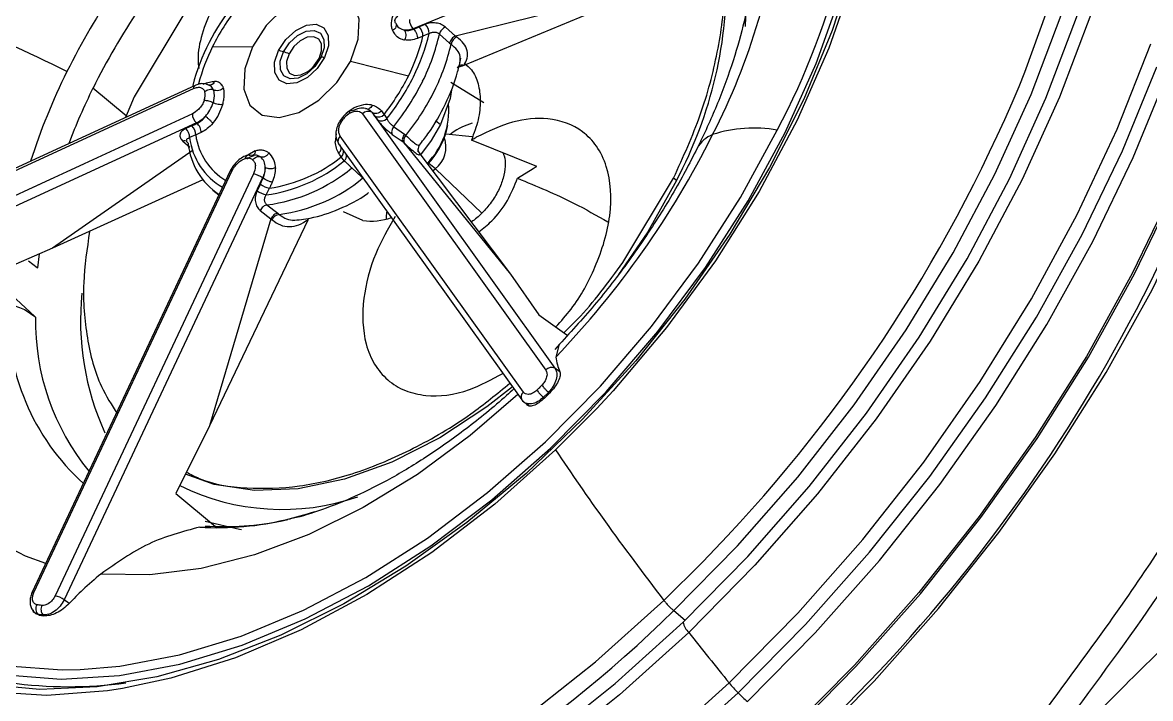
# Model space of a CAD drawing. Extents: x 400 to 501, y 484 to 634.
# Drawn here: x 484.145 to 485.99, y 524.84 to 525.945 of the extents above; entities that cross this region are included whole.
import ezdxf

# ---------------------------------------------------------------- set-up
doc = ezdxf.new("R2010")
doc.units = 0
doc.header["$MEASUREMENT"] = 0
doc.layers.add('DIM', color=3, linetype='Continuous')
doc.layers.add('GEOMETRY', color=3, linetype='Continuous', lineweight=25)

# ---------------------------------------------------------------- blocks, each defined once
blk = doc.blocks.new('2026 GRANDEE')
at = {"layer": 'GEOMETRY', "ltscale": 16}
for p, q in [((34.9956, -70.644), (34.3588, -70.905)), ((34.7503, -70.8374), (34.4281, -70.917)), ((34.7503, -70.8374), (34.4415, -70.9651)), ((34.9023, -70.9014), (34.905, -70.8361)), ((33.9854, -70.8784), (33.9024, -71.0165)), ((34.3343, -70.9022), (34.3313, -70.8993)), ((34.3381, -70.9046), (34.3441, -70.9073)), ((34.3598, -70.9059), (34.3588, -70.905)), ((34.3785, -70.8979), (34.3685, -70.9022)), ((34.3849, -70.9128), (34.3749, -70.9172)), ((34.4185, -70.9287), (34.4018, -70.9137)), ((34.4281, -70.917), (34.4117, -70.9024)), ((34.4185, -70.9287), (34.4209, -70.9305)), ((34.4302, -70.9184), (34.4281, -70.917)), ((34.0306, -70.9343), (34.0962, -70.9344)), ((34.351, -70.9825), (34.2562, -70.9585)), ((34.4392, -70.966), (34.4331, -70.9679)), ((34.4415, -70.9651), (34.4392, -70.966)), ((33.3878, -71.2842), (33.9995, -71.0028)), ((34.002, -70.9978), (33.3903, -71.2793)), ((33.8893, -71.0475), (33.835, -71.0022)), ((34.0282, -70.9988), (34.0213, -70.9962)), ((34.0324, -71.0051), (34.0282, -70.9988)), ((34.0324, -71.0051), (34.0335, -71.0146)), ((34.4205, -70.9923), (34.4747, -71.0257)), ((33.9024, -71.0165), (33.8882, -71.0501)), ((34.0335, -71.0146), (34.0314, -71.026)), ((33.9976, -71.0443), (33.3859, -71.3257)), ((34.2761, -71.0444), (34.5758, -71.463)), ((34.2921, -71.0423), (34.2877, -71.0383)), ((34.2911, -71.0416), (34.5908, -71.4602)), ((34.2921, -71.0423), (34.2911, -71.0416)), ((34.0042, -71.0591), (33.3926, -71.3406)), ((34.0052, -71.06), (34.0042, -71.0591)), ((34.2962, -71.048), (34.3008, -71.0546)), ((34.3113, -71.0454), (34.3159, -71.0519)), ((34.3956, -71.0553), (34.4034, -71.0616)), ((33.9967, -71.0638), (33.9867, -71.0681)), ((34.0031, -71.0787), (33.9931, -71.0831)), ((34.2326, -71.0771), (34.2314, -71.0899)), ((34.5392, -71.4992), (34.2394, -71.0806)), ((34.3247, -71.0778), (34.3422, -71.0902)), ((34.3269, -71.0648), (34.3447, -71.0775)), ((34.3469, -71.0795), (34.3447, -71.0775)), ((34.4553, -71.082), (34.4121, -71.0772)), ((34.4141, -71.0699), (34.4157, -71.0633)), ((33.9822, -71.089), (33.9935, -71.0989)), ((34.2369, -71.0932), (34.5367, -71.5118)), ((34.3422, -71.0902), (34.518, -71.3061)), ((34.3422, -71.0902), (34.3442, -71.092)), ((34.3668, -71.1036), (34.3688, -71.0959)), ((34.412, -71.0876), (34.4091, -71.0853)), ((34.5609, -71.1302), (34.4542, -71.087)), ((33.9988, -71.1036), (33.7687, -71.264)), ((34.0911, -71.1111), (34.0884, -71.1116)), ((34.1006, -71.1047), (34.0885, -71.1116)), ((34.092, -71.112), (34.1014, -71.1111)), ((34.1093, -71.1146), (34.1014, -71.1111)), ((34.2459, -71.1211), (34.2413, -71.1146)), ((34.3669, -71.1062), (34.3669, -71.1047)), ((34.3687, -71.1082), (34.3698, -71.1096)), ((34.3698, -71.1096), (34.518, -71.3061)), ((34.2741, -71.1473), (34.2583, -71.1326)), ((34.3843, -71.1246), (34.3954, -71.1337)), ((34.3951, -71.134), (34.391, -71.1377)), ((34.3951, -71.134), (34.4714, -71.2064)), ((34.5295, -71.1494), (34.555, -71.1334)), ((34.0595, -71.1376), (33.735, -71.8274)), ((33.7384, -71.8269), (34.0629, -71.137)), ((34.0147, -71.1519), (33.7687, -71.264)), ((34.0976, -71.1423), (33.7731, -71.8321)), ((34.1124, -71.1487), (33.788, -71.8386)), ((34.1135, -71.1496), (34.1124, -71.1487)), ((34.2741, -71.1473), (34.2766, -71.1491)), ((34.7019, -71.2873), (34.7849, -71.1493)), ((34.7895, -71.153), (34.7849, -71.1493)), ((34.0313, -71.169), (34.041, -71.1768)), ((34.1089, -71.159), (34.1035, -71.1699)), ((34.1182, -71.1766), (34.1236, -71.1657)), ((34.1085, -71.2023), (34.1261, -71.2158)), ((34.1195, -71.1929), (34.1375, -71.2066)), ((34.1397, -71.2086), (34.1375, -71.2066)), ((34.2763, -71.2187), (34.2446, -71.2045)), ((34.1261, -71.2158), (34.0255, -71.5544)), ((34.1869, -71.2169), (34.0255, -71.5544)), ((34.1261, -71.2158), (34.1279, -71.2174)), ((33.7687, -71.264), (33.667, -71.308)), ((33.7296, -71.2844), (33.7434, -71.2952)), ((33.7446, -71.2961), (33.7475, -71.2732)), ((33.7434, -71.2952), (33.7446, -71.2961)), ((33.667, -71.308), (33.7397, -71.3754)), ((34.518, -71.3061), (34.5646, -71.3727)), ((33.7397, -71.3754), (33.7409, -71.3765)), ((34.5646, -71.3727), (34.61, -71.4054)), ((34.5973, -71.4231), (34.5922, -71.4417)), ((34.5989, -71.4659), (34.5908, -71.4602)), ((34.5737, -71.5088), (34.5778, -71.5047)), ((34.5778, -71.5047), (34.582, -71.5006)), ((34.5804, -71.4993), (34.582, -71.5006)), ((34.5376, -71.5128), (34.5367, -71.5118)), ((34.5376, -71.5128), (34.5447, -71.5195)), ((34.5449, -71.5178), (34.5494, -71.522)), ((34.5737, -71.5088), (34.5721, -71.5075)), ((34.6592, -71.5258), (34.5919, -71.5936)), ((34.0255, -71.5544), (33.9705, -71.6651)), ((33.9705, -71.6651), (34.0357, -71.7187)), ((34.0097, -71.7198), (34.022, -71.7201)), ((34.7689, -71.8395), (34.8326, -71.7764)), ((33.796, -71.8449), (33.788, -71.8386)), ((34.7851, -71.8562), (34.804, -71.8718)), ((33.7469, -71.8635), (33.7454, -71.8621)), ((33.7469, -71.8635), (33.7508, -71.8641)), ((33.7508, -71.8641), (33.7547, -71.8647)), ((33.7532, -71.8633), (33.7547, -71.8647))]:
    blk.add_line(p, q, dxfattribs=at)
at = {"layer": 'GEOMETRY', "ltscale": 16, "flags": 128}
for points in [[(34.8757, -71.9743), (34.9881, -71.8605), (35.0946, -71.7399), (35.1944, -71.6134), (35.2866, -71.482), (35.3705, -71.3468), (35.4454, -71.2089), (35.5107, -71.0694), (35.5659, -70.9295)], [(34.8904, -71.9907), (35.0009, -71.8791), (35.1057, -71.761), (35.2041, -71.6372), (35.2953, -71.5086), (35.3787, -71.3764), (35.4536, -71.2414), (35.5195, -71.1047), (35.5758, -70.9673)], [(35.4781, -69.9273), (35.516, -70.0246), (35.5429, -70.1301), (35.5586, -70.243), (35.5629, -70.3622), (35.5559, -70.4868), (35.5375, -70.6156), (35.5079, -70.7477), (35.4674, -70.8817), (35.4164, -71.0167), (35.3552, -71.1515), (35.2844, -71.2848), (35.2045, -71.4157), (35.1164, -71.5429), (35.0206, -71.6653), (34.9181, -71.782), (34.8097, -71.8919)], [(35.3502, -70.9993), (35.3596, -70.976), (35.4076, -70.8433), (35.4447, -70.7117), (35.4706, -70.5826), (35.4852, -70.457), (35.4882, -70.3361), (35.4797, -70.221), (35.4597, -70.1128), (35.4285, -70.0123), (35.3862, -69.9206), (35.3333, -69.8385), (35.2702, -69.7667), (35.1976, -69.7058), (35.1161, -69.6564), (35.0263, -69.619), (34.9293, -69.5939), (34.8257, -69.5813), (34.7166, -69.5813), (34.6029, -69.594), (34.5937, -69.5955)], [(34.9721, -72.0602), (35.0832, -71.9479), (35.1887, -71.829), (35.2878, -71.7043), (35.3796, -71.575), (35.4636, -71.4418), (35.539, -71.306), (35.6053, -71.1684), (35.6619, -71.0301), (35.7085, -70.8922), (35.7448, -70.7558), (35.7703, -70.6218), (35.7849, -70.4913), (35.7886, -70.3654), (35.7812, -70.2448), (35.7629, -70.1306), (35.7338, -70.0237), (35.6941, -69.9248), (35.644, -69.8347), (35.5841, -69.7541), (35.5147, -69.6835), (35.4364, -69.6237), (35.422, -69.6144)], [(35.4899, -69.6697), (35.5112, -69.6877), (35.5804, -69.758), (35.6401, -69.8384), (35.69, -69.9283), (35.7296, -70.0269), (35.7587, -70.1335), (35.7769, -70.2473), (35.7843, -70.3675), (35.7806, -70.4931), (35.766, -70.6232), (35.7405, -70.7568), (35.7044, -70.8928), (35.658, -71.0302), (35.6015, -71.1681), (35.5354, -71.3053), (35.4602, -71.4407), (35.3765, -71.5735), (35.285, -71.7025), (35.1862, -71.8267), (35.081, -71.9453), (34.9702, -72.0573)], [(34.9058, -72.0048), (35.0166, -71.8928), (35.1218, -71.7743), (35.2205, -71.65), (35.3121, -71.521), (35.3958, -71.3883), (35.471, -71.2528), (35.537, -71.1156), (35.5935, -70.9778), (35.64, -70.8403), (35.6761, -70.7043), (35.7016, -70.5707), (35.7162, -70.4407), (35.7198, -70.3151), (35.7125, -70.1949), (35.6942, -70.081), (35.6652, -69.9744), (35.6271, -69.879)], [(33.6927, -71.9615), (33.7829, -71.9683), (33.8781, -71.9624), (33.9773, -71.9438), (34.0792, -71.9129), (34.1824, -71.8699), (34.2858, -71.8155), (34.3879, -71.7503), (34.4876, -71.6751), (34.5835, -71.5909), (34.6745, -71.4988), (34.7594, -71.3998), (34.8372, -71.2953), (34.9068, -71.1866), (34.9674, -71.0749), (35.0182, -70.9618), (35.0587, -70.8487)], [(35.0026, -72.0835), (35.1133, -71.9716), (35.2185, -71.853), (35.3173, -71.7288), (35.4088, -71.5998), (35.4925, -71.4671), (35.5677, -71.3317), (35.6337, -71.1945), (35.6902, -71.0567), (35.7367, -70.9192), (35.7728, -70.7832), (35.7982, -70.6497), (35.8128, -70.5196), (35.8165, -70.394), (35.8091, -70.2739), (35.7909, -70.1601), (35.7618, -70.0535), (35.7424, -70.0008)], [(35.0807, -70.7959), (35.0444, -70.9078), (34.9979, -71.0202), (34.9418, -71.1317), (34.8767, -71.241), (34.8035, -71.3469), (34.7229, -71.4482), (34.6359, -71.5435), (34.5435, -71.6319), (34.4468, -71.7122), (34.347, -71.7836), (34.2452, -71.8451), (34.1425, -71.8962), (34.0403, -71.9361), (33.9397, -71.9644), (33.8419, -71.9808), (33.748, -71.985), (33.6591, -71.9772)], [(34.8004, -71.8752), (34.9065, -71.7676), (35.0068, -71.6534), (35.1005, -71.5336), (35.1868, -71.4091), (35.265, -71.281), (35.3343, -71.1505), (35.3942, -71.0186), (35.4441, -70.8865), (35.4838, -70.7553), (35.5127, -70.6261), (35.5307, -70.5), (35.5376, -70.378), (35.5334, -70.2613), (35.5253, -70.1933)], [(35.1326, -70.5154), (35.1273, -70.5906), (35.1095, -70.7035), (35.0799, -70.8195), (35.039, -70.9371), (34.9872, -71.0547), (34.9251, -71.171), (34.8536, -71.2844), (34.7735, -71.3936), (34.6859, -71.497), (34.6592, -71.5258)], [(34.7851, -71.8562), (34.8895, -71.7503), (34.9883, -71.6379), (35.0806, -71.5199), (35.1656, -71.3973), (35.2425, -71.2712), (35.3107, -71.1427), (35.3697, -71.0128), (35.4189, -70.8827), (35.4579, -70.7535), (35.4864, -70.6263), (35.495, -70.5749)], [(34.2562, -70.9585), (34.2689, -70.9224), (34.2704, -70.8892), (34.2606, -70.863), (34.2406, -70.8468), (34.2128, -70.8426), (34.1806, -70.8509), (34.1478, -70.8708), (34.1185, -70.8998), (34.0962, -70.9344)], [(34.8097, -71.8919), (34.6963, -71.9941), (34.579, -72.0877)], [(34.1385, -70.9408), (34.1506, -70.9226), (34.1666, -70.9081), (34.1841, -70.8994), (34.2003, -70.8978), (34.2129, -70.9037), (34.2199, -70.9161), (34.2202, -70.9331), (34.2138, -70.9521)], [(34.1465, -70.9427), (34.1564, -70.9279), (34.1695, -70.916), (34.1837, -70.9089), (34.1969, -70.9077), (34.2072, -70.9125), (34.2129, -70.9226), (34.2132, -70.9364), (34.208, -70.952)], [(34.2049, -70.9535), (34.2091, -70.9411), (34.2088, -70.93), (34.2043, -70.922), (34.1961, -70.9181), (34.1855, -70.9191), (34.1741, -70.9248), (34.1637, -70.9343), (34.1558, -70.9462)], [(34.0962, -70.9344), (34.0835, -70.9705), (34.0819, -71.0037), (34.0918, -71.03), (34.1118, -71.0462), (34.1396, -71.0503), (34.1718, -71.042), (34.2046, -71.0221), (34.2339, -70.9931), (34.2562, -70.9585)], [(34.2138, -70.9521), (34.2017, -70.9703), (34.1858, -70.9848), (34.1683, -70.9936), (34.1521, -70.9951), (34.1395, -70.9892), (34.1325, -70.9768), (34.1322, -70.9598), (34.1385, -70.9408)], [(34.208, -70.952), (34.1981, -70.9668), (34.1851, -70.9787), (34.1708, -70.9858), (34.1576, -70.987), (34.1473, -70.9822), (34.1416, -70.9721), (34.1414, -70.9582), (34.1465, -70.9427)], [(34.1558, -70.9462), (34.1517, -70.9586), (34.1519, -70.9697), (34.1564, -70.9777), (34.1646, -70.9816), (34.1752, -70.9806), (34.1866, -70.9749), (34.1922, -70.9704)], [(34.1922, -70.9704), (34.197, -70.9654), (34.2049, -70.9535)], [(34.4217, -71.0052), (34.4191, -71.0189), (34.4034, -71.0616)], [(34.4034, -71.0616), (34.3882, -71.0878), (34.3708, -71.111)], [(33.8141, -71.9525), (33.8788, -71.9471), (33.9767, -71.9288), (34.0773, -71.8982), (34.1793, -71.8558), (34.2813, -71.8021), (34.3822, -71.7377), (34.4806, -71.6634), (34.5753, -71.5803), (34.6652, -71.4893), (34.749, -71.3916), (34.8258, -71.2884), (34.8945, -71.181), (34.9544, -71.0708)], [(34.0595, -71.1377), (34.0598, -71.1373), (34.0604, -71.137), (34.0615, -71.1369), (34.0629, -71.137)], [(34.7895, -71.153), (34.7425, -71.2372), (34.695, -71.3068)], [(34.3155, -71.203), (34.3147, -71.211), (34.3144, -71.2164)], [(34.7582, -72.0804), (34.8757, -71.9743)], [(33.7578, -71.779), (33.7244, -71.7672), (33.6616, -71.7346), (33.607, -71.6912), (33.5612, -71.6377), (33.525, -71.5746), (33.4988, -71.5031), (33.483, -71.424), (33.478, -71.3387)], [(34.5302, -71.5028), (34.4523, -71.5699), (34.3658, -71.6335), (34.2772, -71.6878), (34.1879, -71.7319), (34.099, -71.7653), (34.0119, -71.7873), (33.9278, -71.7978), (33.848, -71.7965)], [(34.5213, -71.4904), (34.4795, -71.5229), (34.4024, -71.5736), (34.3242, -71.6134), (34.2464, -71.6414), (34.1709, -71.657), (34.0994, -71.6599), (34.0335, -71.65), (33.9863, -71.6332)], [(34.5919, -71.5936), (34.4926, -71.682), (34.3893, -71.7611), (34.2832, -71.8299), (34.1758, -71.8876), (34.0684, -71.9335), (33.9623, -71.9669), (33.8831, -71.9837)], [(34.0186, -71.7099), (34.0746, -71.7233), (34.0779, -71.7238)], [(33.8831, -71.9837), (33.8589, -71.9874), (33.7594, -71.9949), (33.6651, -71.9891), (33.5773, -71.9702), (33.4969, -71.9384), (33.425, -71.8941), (33.3626, -71.8378), (33.3104, -71.7703)], [(32.9572, -71.7995), (32.9662, -71.84), (32.9975, -71.9405), (33.0398, -72.0322), (33.0927, -72.1143), (33.1557, -72.1861), (33.2283, -72.247), (33.3099, -72.2964), (33.3996, -72.3338), (33.4967, -72.3589), (33.6003, -72.3715), (33.7094, -72.3715), (33.8231, -72.3588), (33.9403, -72.3336), (34.06, -72.2961), (34.181, -72.2467), (34.3024, -72.1858), (34.4229, -72.1139), (34.5416, -72.0317), (34.6573, -71.9399), (34.7689, -71.8395)], [(33.7384, -71.8269), (33.737, -71.8267), (33.736, -71.8268), (33.7353, -71.8271), (33.735, -71.8275)], [(33.6769, -72.4217), (33.7453, -72.418), (33.8594, -72.4023), (33.9765, -72.3745), (34.0959, -72.335), (34.2164, -72.2839), (34.337, -72.2219), (34.4568, -72.1493), (34.5746, -72.0668), (34.6894, -71.9752), (34.8004, -71.8752)], [(33.6957, -71.9463), (33.7847, -71.953), (33.8141, -71.9525)], [(32.977, -72.2674), (33.0289, -72.3358), (33.0978, -72.4058), (33.1756, -72.4653), (33.2618, -72.5138), (33.3555, -72.5509), (33.4561, -72.5763), (33.5629, -72.5899), (33.675, -72.5915), (33.7916, -72.5811), (33.9118, -72.5588), (34.0347, -72.5248), (34.1593, -72.4794), (34.2847, -72.4228), (34.41, -72.3555), (34.5341, -72.278), (34.6562, -72.1909), (34.7752, -72.0949), (34.8904, -71.9907)]]:
    blk.add_lwpolyline(points, dxfattribs=at)
at = {"layer": 'GEOMETRY', "ltscale": 16}
for centre, radius, start, end in [((34.9462, -71.5815), 1.7525, 132.7906, 168.047), ((34.947, -71.5819), 1.7253, 132.8035, 167.8321), ((33.8707, -70.4953), 1.227, 332.0252, 0.3546), ((33.8771, -70.5794), 1.0922, 332.8294, 354.0194), ((34.8769, -71.5175), 1.2126, 138.3576, 153.4272), ((33.173, -70.1229), 2.6745, 312.9723, 347.4464), ((34.8941, -71.5318), 1.1841, 138.9988, 153.4321), ((34.1781, -70.8258), 0.6935, 331.8455, 1.93), ((34.3457, -71.0906), 0.3597, 141.1168, 165.058), ((34.364, -71.1005), 0.3725, 142.0408, 153.4948), ((32.9688, -72.6017), 1.8232, 63.1438, 69.8944), ((34.374, -70.8901), 0.0213, 179.7825, 224.6727), ((34.0747, -70.8406), 0.3185, 333.3093, 346.8976), ((34.3542, -70.9172), 0.0207, 0.0386, 46.3093), ((34.0783, -70.8418), 0.3314, 333.2801, 347.4585), ((34.3642, -70.9128), 0.0207, 0.0386, 46.3093), ((34.0789, -70.8458), 0.3045, 333.3321, 346.4404), ((34.0969, -70.8572), 0.3321, 333.2909, 347.2536), ((34.4374, -70.9337), 0.0168, 115.1601, 168.9569), ((34.3047, -71.0717), 0.3066, 153.3556, 165.531), ((34.1297, -70.9953), 0.0552, 72.2641, 80.8175), ((34.1179, -71.0338), 0.0955, 66.6058, 72.5352), ((34.2082, -70.9562), 0.00423, 93.4137, 141.594), ((34.2103, -70.9717), 0.0199, 79.8665, 96.8019), ((34.7044, -71.4301), 1.0192, 153.4873, 162.3791), ((34.0176, -70.8162), 0.3725, 322.0408, 333.4948), ((34.0082, -70.8086), 0.3923, 321.6681, 333.4888), ((34.7553, -71.4598), 1.0278, 153.5637, 159.0873), ((34.0048, -71.0023), 0.00532, 121.7786, 184.9679), ((33.9973, -71.0139), 0.0214, 337.707, 16.9012), ((34.0062, -70.807), 0.4115, 321.2141, 333.4815), ((34.0257, -70.8229), 0.4112, 321.3793, 333.4842), ((33.0545, -70.0311), 2.4915, 315.5324, 337.1336), ((34.0177, -71.0442), 0.0201, 180.1278, 227.8953), ((34.2854, -71.0525), 0.0124, 62.4548, 138.8457), ((34.2946, -71.0389), 0.1226, 315.2089, 5.1149), ((34.3021, -71.0372), 0.0123, 241.4569, 318.4951), ((34.3067, -71.0437), 0.0123, 241.4571, 318.495), ((33.9725, -71.083), 0.0206, 359.8677, 46.2831), ((33.9825, -71.0787), 0.0206, 359.8675, 46.284), ((34.105, -71.0648), 0.1029, 187.7921, 239.1004), ((34.2455, -71.0884), 0.00982, 127.902, 209.3801), ((34.3541, -71.0877), 0.0108, 131.1256, 203.6981), ((34.2866, -71.0359), 0.132, 316.6679, 345.1054), ((33.5227, -70.4145), 1.4829, 316.1536, 333.4133), ((34.8661, -71.1234), 0.0484, 110.9298, 151.3025), ((34.9162, -71.2849), 0.2175, 79.8967, 108.0558), ((34.1049, -71.0804), 0.1149, 185.9698, 236.4142), ((34.1007, -71.0701), 0.1084, 186.9037, 240.2949), ((34.3672, -71.0983), 0.0453, 307.9891, 19.4015), ((34.0875, -70.9217), 0.2467, 278.4089, 308.5634), ((34.2341, -71.1063), 0.011, 311.2992, 11.1639), ((34.2387, -71.1129), 0.011, 311.3066, 11.0576), ((34.0826, -70.9199), 0.2592, 277.9013, 309.0709), ((34.0852, -70.9241), 0.2711, 277.2816, 309.6907), ((34.0898, -71.1804), 0.0389, 54.3812, 78.3803), ((34.1043, -70.9397), 0.2712, 277.5073, 309.4647), ((34.1258, -71.1407), 0.0367, 232.5946, 258.0525), ((34.1312, -71.1299), 0.0367, 232.5956, 258.0522), ((34.142, -71.2238), 0.0154, 98.3938, 155.5713), ((34.2893, -71.1133), 0.1062, 262.9629, 288.6652), ((34.2543, -71.3826), 0.4397, 174.0626, 204.6357), ((34.0698, -71.3705), 0.3741, 177.6178, 227.9549), ((34.128, -71.3833), 0.3871, 178.9844, 219.3248), ((34.5851, -71.4711), 0.0124, 62.4549, 138.8457), ((34.5452, -71.507), 0.00982, 127.902, 209.3801), ((34.1445, -71.3133), 0.3776, 243.6916, 289.0979), ((34.0378, -71.2068), 0.5139, 266.8582, 283.0204), ((33.7653, -71.8702), 0.0389, 54.3812, 78.3803), ((33.3281, -70.3776), 2.0759, 290.3072, 314.578), ((34.8317, -71.8687), 0.032, 191.6984, 226.541), ((40.1277, -67.7041), 6.7689, 218.21975, 219.11341), ((33.7953, -71.2788), 0.7018, 262.1024, 277.6616), ((35.057, -71.8259), 0.2343, 219.312, 224.7091), ((35.0312, -71.8532), 0.1968, 224.3289, 230.3969)]:
    blk.add_arc(centre, radius, start, end, dxfattribs=at)
for points, knots in [([(36.1955, -70.2148), (36.1876, -70.2913), (36.1718, -70.4431), (36.1193, -70.6787), (36.0477, -70.9148), (35.9563, -71.15), (35.8473, -71.3823), (35.7215, -71.6098), (35.5817, -71.8315), (35.4768, -71.9727), (35.4245, -72.0432)], [0, 0, 0, 0, 0.13038, 0.258787, 0.385411, 0.510467, 0.63419, 0.756842, 0.878693, 1, 1, 1, 1]), ([(36.1153, -70.3046), (36.1106, -70.3564), (36.1018, -70.4523), (36.0776, -70.5894), (36.0515, -70.7047), (36.0265, -70.7977), (36.0054, -70.8678), (35.9892, -70.9179), (35.9746, -70.961), (35.9537, -71.02), (35.9191, -71.1105), (35.8652, -71.238), (35.7892, -71.3975), (35.6861, -71.587), (35.5518, -71.8047), (35.4416, -71.9533), (35.3828, -72.0325)], [0, 0, 0, 0, 0.0955, 0.176703, 0.243976, 0.297601, 0.337782, 0.364662, 0.383445, 0.411296, 0.464569, 0.536071, 0.625544, 0.732754, 0.857565, 1, 1, 1, 1]), ([(34.7849, -71.1493), (34.8006, -71.1147), (34.832, -71.0455), (34.8584, -70.9429), (34.8701, -70.8609), (34.866, -70.8175), (34.8647, -70.8038)], [0, 0, 0, 0, 0.2887133, 0.5774265, 0.8661398, 1, 1, 1, 1]), ([(34.9141, -70.8121), (34.9135, -70.8177), (34.9112, -70.8398), (34.903, -70.8848), (34.886, -70.9485), (34.8618, -71.0169), (34.8393, -71.0683), (34.8256, -71.0961), (34.8236, -71.1003)], [0, 0, 0, 0, 0.073651, 0.293881, 0.516322, 0.742023, 0.96095, 1, 1, 1, 1]), ([(34.0534, -70.8317), (34.0457, -70.8445), (34.0214, -70.8848), (34.0046, -70.9358), (34.0075, -70.965), (34.008, -70.9699)], [0, 0, 0, 0, 0.279591, 0.879165, 1, 1, 1, 1]), ([(34.3264, -70.8814), (34.3248, -70.8861), (34.3224, -70.8932), (34.323, -70.9021), (34.3244, -70.9061), (34.3251, -70.9081)], [0, 0, 0, 0, 0.4986227, 0.7486106, 1, 1, 1, 1]), ([(34.3302, -70.896), (34.3307, -70.8969), (34.3317, -70.8988), (34.331, -70.9022), (34.3288, -70.9056), (34.3263, -70.9073), (34.3251, -70.9081)], [0, 0, 0, 0, 0.2405577, 0.5000612, 0.7595306, 1, 1, 1, 1]), ([(34.3302, -70.896), (34.3298, -70.8952), (34.3288, -70.8934), (34.3292, -70.8902), (34.3307, -70.887), (34.3326, -70.8853), (34.3336, -70.8844)], [0, 0, 0, 0, 0.25, 0.5, 0.75, 1, 1, 1, 1]), ([(34.3302, -70.896), (34.3317, -70.899), (34.3335, -70.9028), (34.3373, -70.9042), (34.3381, -70.9046)], [0, 0, 0, 0, 0.783513, 1, 1, 1, 1]), ([(34.4117, -70.9024), (34.4096, -70.9008), (34.4053, -70.8977), (34.3962, -70.8954), (34.3866, -70.8952), (34.3812, -70.897), (34.3785, -70.8979)], [0, 0, 0, 0, 0.248426, 0.496166, 0.745927, 1, 1, 1, 1]), ([(34.3251, -70.9081), (34.3254, -70.9088), (34.3264, -70.9107), (34.3277, -70.9126), (34.3298, -70.9153), (34.3335, -70.9189), (34.3387, -70.9217), (34.3429, -70.9229), (34.3442, -70.9232), (34.3447, -70.9232), (34.3448, -70.9233)], [0, 0, 0, 0, 0.086862, 0.245415, 0.271542, 0.493338, 0.846442, 0.948746, 0.980805, 1, 1, 1, 1]), ([(34.3588, -70.905), (34.3562, -70.9059), (34.351, -70.9078), (34.3464, -70.9075), (34.3441, -70.9073)], [0, 0, 0, 0, 0.499837, 1, 1, 1, 1]), ([(34.3441, -70.9073), (34.3466, -70.9077), (34.3517, -70.9084), (34.3571, -70.9067), (34.3598, -70.9059)], [0, 0, 0, 0, 0.502456, 1, 1, 1, 1]), ([(34.3441, -70.9073), (34.3447, -70.9082), (34.3461, -70.9101), (34.3469, -70.9142), (34.3467, -70.9188), (34.3456, -70.9216), (34.345, -70.9229)], [0, 0, 0, 0, 0.2394331, 0.498119, 0.7578512, 1, 1, 1, 1]), ([(34.3598, -70.9059), (34.3614, -70.9052), (34.3644, -70.904), (34.3672, -70.9028), (34.3685, -70.9022)], [0, 0, 0, 0, 0.559996, 1, 1, 1, 1]), ([(34.3598, -70.9059), (34.3606, -70.9068), (34.3623, -70.9087), (34.3644, -70.9128), (34.3657, -70.9171), (34.3658, -70.9197), (34.3659, -70.9209)], [0, 0, 0, 0, 0.240868, 0.5, 0.759132, 1, 1, 1, 1]), ([(34.3849, -70.9128), (34.3864, -70.9121), (34.3885, -70.911), (34.3919, -70.9106), (34.3943, -70.9105), (34.3965, -70.9109), (34.3986, -70.9116), (34.4004, -70.9125), (34.4013, -70.9133), (34.4018, -70.9137)], [0, 0, 0, 0, 0.270234, 0.399657, 0.525307, 0.647625, 0.767124, 0.884374, 1, 1, 1, 1]), ([(34.4117, -70.9024), (34.4106, -70.9029), (34.4085, -70.9041), (34.4055, -70.907), (34.4031, -70.9103), (34.4022, -70.9126), (34.4018, -70.9137)], [0, 0, 0, 0, 0.249188, 0.5, 0.750812, 1, 1, 1, 1]), ([(34.3659, -70.9209), (34.3622, -70.9221), (34.355, -70.9244), (34.3482, -70.9236), (34.3448, -70.9233)], [0, 0, 0, 0, 0.500266, 1, 1, 1, 1]), ([(34.345, -70.9229), (34.345, -70.923), (34.3449, -70.9231), (34.3449, -70.9232), (34.3448, -70.9233)], [0, 0, 0, 0, 0.561783, 1, 1, 1, 1]), ([(34.3749, -70.9172), (34.3732, -70.9179), (34.3702, -70.9192), (34.3672, -70.9204), (34.3659, -70.9209)], [0, 0, 0, 0, 0.56002, 1, 1, 1, 1]), ([(34.4353, -70.9603), (34.4357, -70.957), (34.4365, -70.9501), (34.4316, -70.9397), (34.4245, -70.9335), (34.4209, -70.9305)], [0, 0, 0, 0, 0.309671, 0.650063, 1, 1, 1, 1]), ([(34.4415, -70.9651), (34.4438, -70.9612), (34.4484, -70.9534), (34.448, -70.9409), (34.4424, -70.9288), (34.4343, -70.9219), (34.4302, -70.9184)], [0, 0, 0, 0, 0.253043, 0.503165, 0.751803, 1, 1, 1, 1]), ([(37.666, -70.9872), (37.6107, -70.9729), (37.5004, -70.9443), (37.3075, -70.9459), (37.0999, -70.9794), (36.8793, -71.0463), (36.6506, -71.1436), (36.4173, -71.2689), (36.183, -71.4194), (35.9506, -71.5924), (35.7228, -71.7852), (35.5024, -71.9956), (35.2905, -72.2201), (35.1594, -72.3798), (35.0939, -72.4596)], [0, 0, 0, 0, 0.0878766, 0.1752718, 0.2618835, 0.347506, 0.4320283, 0.5154399, 0.5978053, 0.679262, 0.759995, 0.8402102, 0.9201315, 1, 1, 1, 1]), ([(34.3691, -71.0954), (34.3738, -71.0893), (34.3903, -71.0681), (34.4131, -71.0279), (34.4297, -70.9858), (34.4353, -70.9608), (34.4369, -70.9534)], [0, 0, 0, 0, 0.140041, 0.492494, 0.84954, 1, 1, 1, 1]), ([(34.4415, -70.9651), (34.4404, -70.9649), (34.4381, -70.9645), (34.435, -70.9652), (34.4323, -70.9668), (34.4314, -70.9685), (34.4309, -70.9693)], [0, 0, 0, 0, 0.238449, 0.492809, 0.751041, 1, 1, 1, 1]), ([(34.4425, -70.9614), (34.4466, -70.9649), (34.4569, -70.9733), (34.466, -70.9944), (34.4698, -71.0222), (34.4664, -71.0538), (34.4583, -71.076), (34.4542, -71.087)], [0, 0, 0, 0, 0.1456419, 0.3592314, 0.5728209, 0.7864105, 1, 1, 1, 1]), ([(33.9995, -71.0028), (34.0018, -71.002), (34.0063, -71.0003), (34.0118, -71.0011), (34.0158, -71.0036), (34.0171, -71.0063), (34.0178, -71.0076)], [0, 0, 0, 0, 0.279483, 0.558942, 0.778157, 1, 1, 1, 1]), ([(34.0177, -70.9952), (34.0167, -70.9951), (34.0137, -70.9946), (34.0082, -70.9954), (34.004, -70.997), (34.0019, -70.9978)], [0, 0, 0, 0, 0.203301, 0.604992, 1, 1, 1, 1]), ([(34.0155, -70.9956), (34.0189, -70.9943), (34.0256, -70.9915), (34.0313, -70.9913), (34.0341, -70.9912)], [0, 0, 0, 0, 0.500266, 1, 1, 1, 1]), ([(34.0264, -70.9977), (34.0246, -70.9969), (34.0219, -70.9956), (34.0188, -70.9953), (34.0177, -70.9952)], [0, 0, 0, 0, 0.667726, 1, 1, 1, 1]), ([(34.0339, -70.9916), (34.0332, -70.9928), (34.0317, -70.9952), (34.0283, -70.9973), (34.0246, -70.9978), (34.0224, -70.9967), (34.0213, -70.9962)], [0, 0, 0, 0, 0.242149, 0.501881, 0.760567, 1, 1, 1, 1]), ([(34.0485, -71.002), (34.0474, -71.0029), (34.0453, -71.0049), (34.0408, -71.0064), (34.0362, -71.0066), (34.0336, -71.0056), (34.0324, -71.0051)], [0, 0, 0, 0, 0.240554, 0.500027, 0.759485, 1, 1, 1, 1]), ([(34.0341, -70.9912), (34.034, -70.9913), (34.034, -70.9914), (34.0339, -70.9916), (34.0339, -70.9916)], [0, 0, 0, 0, 0.5582153, 1, 1, 1, 1]), ([(34.0485, -71.002), (34.0482, -71.0014), (34.0477, -70.9998), (34.0468, -70.9982), (34.0453, -70.9961), (34.0428, -70.9935), (34.0389, -70.9918), (34.0356, -70.9913), (34.0346, -70.9913), (34.0342, -70.9912), (34.0341, -70.9912)], [0, 0, 0, 0, 0.0881512, 0.2455513, 0.275567, 0.4935355, 0.8466095, 0.9488411, 0.9808552, 1, 1, 1, 1]), ([(34.0472, -71.029), (34.0479, -71.0264), (34.0492, -71.0212), (34.0499, -71.014), (34.0498, -71.0073), (34.0489, -71.0038), (34.0485, -71.002)], [0, 0, 0, 0, 0.25044, 0.499721, 0.749135, 1, 1, 1, 1]), ([(34.0171, -71.022), (34.016, -71.0246), (34.0138, -71.0298), (34.0071, -71.0384), (34.0012, -71.042), (33.9976, -71.0443)], [0, 0, 0, 0, 0.280872, 0.563481, 1, 1, 1, 1]), ([(34.0171, -71.022), (34.0182, -71.022), (34.0203, -71.022), (34.0242, -71.0228), (34.0281, -71.0242), (34.0303, -71.0254), (34.0314, -71.026)], [0, 0, 0, 0, 0.25, 0.5, 0.75, 1, 1, 1, 1]), ([(34.0189, -71.0486), (34.0216, -71.0452), (34.0271, -71.0382), (34.03, -71.0301), (34.0314, -71.026)], [0, 0, 0, 0, 0.497296, 1, 1, 1, 1]), ([(34.0472, -71.029), (34.0462, -71.0291), (34.0441, -71.0294), (34.0398, -71.0289), (34.0352, -71.0277), (34.0326, -71.0266), (34.0314, -71.026)], [0, 0, 0, 0, 0.240496, 0.499967, 0.759456, 1, 1, 1, 1]), ([(34.0309, -71.0597), (34.0314, -71.0592), (34.0351, -71.0547), (34.0418, -71.0446), (34.0454, -71.0344), (34.0472, -71.029)], [0, 0, 0, 0, 0.0584002, 0.5072683, 1, 1, 1, 1]), ([(34.2559, -71.0388), (34.2529, -71.0409), (34.2464, -71.0453), (34.2417, -71.0518), (34.2392, -71.0553)], [0, 0, 0, 0, 0.477716, 1, 1, 1, 1]), ([(34.2548, -71.0433), (34.2521, -71.0452), (34.2473, -71.0485), (34.2438, -71.0535), (34.2422, -71.0558)], [0, 0, 0, 0, 0.559345, 1, 1, 1, 1]), ([(34.2625, -71.0343), (34.2601, -71.0357), (34.2556, -71.0381), (34.2517, -71.0417), (34.2499, -71.0434)], [0, 0, 0, 0, 0.532398, 1, 1, 1, 1]), ([(34.2592, -71.0393), (34.2584, -71.039), (34.257, -71.0383), (34.2554, -71.0389), (34.2545, -71.0405), (34.2547, -71.0424), (34.2548, -71.0433)], [0, 0, 0, 0, 0.25, 0.5, 0.75, 1, 1, 1, 1]), ([(34.2548, -71.0433), (34.2571, -71.0421), (34.2619, -71.0398), (34.2682, -71.0395), (34.273, -71.0411), (34.2751, -71.0433), (34.2761, -71.0444)], [0, 0, 0, 0, 0.279969, 0.561465, 0.781437, 1, 1, 1, 1]), ([(34.2807, -71.0352), (34.2773, -71.0349), (34.2705, -71.0343), (34.263, -71.0377), (34.2592, -71.0394)], [0, 0, 0, 0, 0.49736, 1, 1, 1, 1]), ([(34.2919, -71.03), (34.2914, -71.0299), (34.287, -71.0289), (34.2772, -71.0286), (34.2676, -71.0323), (34.2625, -71.0343)], [0, 0, 0, 0, 0.06229, 0.50727, 1, 1, 1, 1]), ([(34.2807, -71.0352), (34.2828, -71.0358), (34.287, -71.0369), (34.2897, -71.04), (34.2911, -71.0416)], [0, 0, 0, 0, 0.500163, 1, 1, 1, 1]), ([(34.2917, -71.0304), (34.291, -71.0316), (34.2895, -71.0341), (34.2875, -71.0352), (34.2865, -71.0359)], [0, 0, 0, 0, 0.482483, 1, 1, 1, 1]), ([(34.2919, -71.03), (34.2919, -71.0301), (34.2918, -71.0302), (34.2918, -71.0304), (34.2917, -71.0304)], [0, 0, 0, 0, 0.558215, 1, 1, 1, 1]), ([(34.2919, -71.03), (34.295, -71.031), (34.3011, -71.033), (34.3051, -71.0373), (34.3071, -71.0395)], [0, 0, 0, 0, 0.499734, 1, 1, 1, 1]), ([(34.3071, -71.0395), (34.306, -71.0404), (34.3037, -71.0423), (34.2994, -71.0438), (34.2952, -71.0439), (34.2932, -71.0428), (34.2921, -71.0423)], [0, 0, 0, 0, 0.2408679, 0.5, 0.7591321, 1, 1, 1, 1]), ([(34.2962, -71.048), (34.2955, -71.047), (34.2941, -71.0451), (34.2928, -71.0431), (34.2921, -71.0423)], [0, 0, 0, 0, 0.559996, 1, 1, 1, 1]), ([(34.3071, -71.0395), (34.3079, -71.0406), (34.3093, -71.0426), (34.3107, -71.0445), (34.3113, -71.0454)], [0, 0, 0, 0, 0.559971, 1, 1, 1, 1]), ([(33.9967, -71.0638), (33.9983, -71.0631), (34.0012, -71.0618), (34.004, -71.0605), (34.0052, -71.06)], [0, 0, 0, 0, 0.559996, 1, 1, 1, 1]), ([(34.0189, -71.0487), (34.0165, -71.0508), (34.0118, -71.0551), (34.0068, -71.0578), (34.0042, -71.0591)], [0, 0, 0, 0, 0.500163, 1, 1, 1, 1]), ([(34.0052, -71.06), (34.0077, -71.0586), (34.0126, -71.0557), (34.0168, -71.051), (34.0189, -71.0487)], [0, 0, 0, 0, 0.497544, 1, 1, 1, 1]), ([(34.0119, -71.0747), (34.0118, -71.0735), (34.0117, -71.071), (34.0102, -71.0666), (34.008, -71.0626), (34.0061, -71.0608), (34.0052, -71.06)], [0, 0, 0, 0, 0.240868, 0.5, 0.759132, 1, 1, 1, 1]), ([(34.0309, -71.0597), (34.028, -71.0628), (34.0221, -71.069), (34.0153, -71.0728), (34.0119, -71.0747)], [0, 0, 0, 0, 0.499734, 1, 1, 1, 1]), ([(34.0309, -71.0597), (34.0303, -71.0589), (34.0294, -71.0576), (34.0275, -71.0556), (34.0258, -71.054), (34.024, -71.0524), (34.0216, -71.0505), (34.02, -71.0494), (34.0189, -71.0487)], [0, 0, 0, 0, 0.2396942, 0.3685131, 0.5000001, 0.6314871, 0.7603059, 1, 1, 1, 1]), ([(34.2394, -71.055), (34.2377, -71.0581), (34.2343, -71.0643), (34.2321, -71.0741), (34.2322, -71.0836), (34.2346, -71.0885), (34.2358, -71.0909)], [0, 0, 0, 0, 0.244053, 0.490164, 0.741029, 1, 1, 1, 1]), ([(34.2394, -71.0806), (34.2385, -71.0789), (34.2367, -71.0753), (34.2369, -71.0685), (34.2388, -71.0618), (34.2411, -71.0578), (34.2422, -71.0558)], [0, 0, 0, 0, 0.2794867, 0.558972, 0.7782168, 1, 1, 1, 1]), ([(34.2409, -71.0574), (34.2404, -71.0569), (34.2393, -71.0558), (34.2391, -71.055), (34.24, -71.0549), (34.2415, -71.0555), (34.2422, -71.0558)], [0, 0, 0, 0, 0.25, 0.5, 0.75, 1, 1, 1, 1]), ([(34.3008, -71.0546), (34.3022, -71.0564), (34.3049, -71.06), (34.3113, -71.0666), (34.3184, -71.073), (34.3226, -71.0762), (34.3247, -71.0778)], [0, 0, 0, 0, 0.254058, 0.503802, 0.751539, 1, 1, 1, 1]), ([(34.3269, -71.0648), (34.3264, -71.0644), (34.3254, -71.0638), (34.3238, -71.0624), (34.3221, -71.0609), (34.3205, -71.0592), (34.319, -71.0574), (34.3172, -71.0548), (34.3164, -71.0531), (34.3159, -71.0519)], [0, 0, 0, 0, 0.1156565, 0.2329303, 0.3524426, 0.4747663, 0.6004121, 0.7298209, 1, 1, 1, 1]), ([(34.4553, -71.0597), (34.4439, -71.0635), (34.4316, -71.0676), (34.4204, -71.0773), (34.4195, -71.078)], [0, 0, 0, 0, 0.924207, 1, 1, 1, 1]), ([(34.5922, -71.3926), (34.6008, -71.383), (34.6274, -71.3535), (34.6615, -71.2897), (34.6861, -71.2067), (34.6811, -71.139), (34.6605, -71.0966), (34.6309, -71.0658), (34.5848, -71.0489), (34.5227, -71.0536), (34.482, -71.073), (34.4619, -71.0825)], [0, 0, 0, 0, 0.056526, 0.174636, 0.318749, 0.475376, 0.558097, 0.635702, 0.775136, 0.889448, 1, 1, 1, 1]), ([(33.9867, -71.0681), (33.9844, -71.0694), (33.9799, -71.072), (33.9769, -71.0776), (33.9773, -71.0837), (33.9806, -71.0872), (33.9822, -71.089)], [0, 0, 0, 0, 0.255068, 0.505102, 0.752739, 1, 1, 1, 1]), ([(34.0119, -71.0747), (34.0103, -71.0755), (34.0074, -71.0769), (34.0044, -71.0782), (34.0031, -71.0787)], [0, 0, 0, 0, 0.559971, 1, 1, 1, 1]), ([(34.3269, -71.0648), (34.3262, -71.0659), (34.3247, -71.0682), (34.3237, -71.0719), (34.3235, -71.0753), (34.3243, -71.077), (34.3247, -71.0778)], [0, 0, 0, 0, 0.249188, 0.5, 0.750812, 1, 1, 1, 1]), ([(34.3469, -71.0795), (34.3505, -71.0828), (34.3575, -71.0893), (34.3647, -71.0947), (34.369, -71.0968), (34.3691, -71.0951), (34.3692, -71.0943)], [0, 0, 0, 0, 0.259937, 0.512802, 0.759306, 1, 1, 1, 1]), ([(33.9866, -71.0883), (33.9859, -71.0882), (33.9846, -71.0881), (33.983, -71.0887), (33.9822, -71.089)], [0, 0, 0, 0, 0.5008992, 1, 1, 1, 1]), ([(33.9906, -71.0924), (33.9902, -71.0919), (33.9894, -71.0911), (33.9886, -71.0897), (33.9882, -71.0883), (33.9882, -71.087), (33.9887, -71.0857), (33.9901, -71.0842), (33.9919, -71.0835), (33.9931, -71.0831)], [0, 0, 0, 0, 0.115625, 0.232876, 0.352376, 0.474696, 0.600347, 0.72977, 1, 1, 1, 1]), ([(34.2372, -71.1086), (34.2357, -71.106), (34.2327, -71.1007), (34.2318, -71.0935), (34.2314, -71.0899)], [0, 0, 0, 0, 0.500266, 1, 1, 1, 1]), ([(34.2372, -71.1086), (34.2381, -71.1075), (34.24, -71.1053), (34.2412, -71.1014), (34.2409, -71.0977), (34.2394, -71.0959), (34.2388, -71.0951)], [0, 0, 0, 0, 0.2408679, 0.5, 0.7591321, 1, 1, 1, 1]), ([(34.3442, -71.092), (34.3482, -71.0957), (34.3562, -71.103), (34.3645, -71.1095), (34.3697, -71.1122), (34.3698, -71.1105), (34.3698, -71.1096)], [0, 0, 0, 0, 0.25096, 0.500499, 0.749879, 1, 1, 1, 1]), ([(34.4542, -71.087), (34.4557, -71.0862), (34.4582, -71.0846), (34.4608, -71.0832), (34.4619, -71.0825)], [0, 0, 0, 0, 0.559994, 1, 1, 1, 1]), ([(34.0884, -71.1116), (34.0856, -71.1127), (34.0799, -71.1147), (34.0717, -71.1209), (34.0644, -71.1286), (34.0611, -71.1346), (34.0595, -71.1377)], [0, 0, 0, 0, 0.253963, 0.503013, 0.750384, 1, 1, 1, 1]), ([(34.0629, -71.137), (34.0643, -71.1345), (34.0671, -71.1294), (34.073, -71.1234), (34.0789, -71.1193), (34.0825, -71.118), (34.0843, -71.1174)], [0, 0, 0, 0, 0.279241, 0.558489, 0.777524, 1, 1, 1, 1]), ([(34.0962, -71.1192), (34.0944, -71.1181), (34.091, -71.1161), (34.0864, -71.117), (34.0843, -71.1174)], [0, 0, 0, 0, 0.559115, 1, 1, 1, 1]), ([(34.0866, -71.1184), (34.0884, -71.1171), (34.0917, -71.1146), (34.0964, -71.1129), (34.0986, -71.1121)], [0, 0, 0, 0, 0.5269409, 1, 1, 1, 1]), ([(34.0962, -71.1192), (34.0971, -71.1182), (34.099, -71.1162), (34.1025, -71.1144), (34.1062, -71.1137), (34.1083, -71.1143), (34.1093, -71.1146)], [0, 0, 0, 0, 0.2499998, 0.4999998, 0.7499999, 1, 1, 1, 1]), ([(34.1006, -71.1047), (34.1004, -71.1059), (34.1, -71.1086), (34.0986, -71.111), (34.0974, -71.1114), (34.0971, -71.1115)], [0, 0, 0, 0, 0.423041, 0.879351, 1, 1, 1, 1]), ([(34.1006, -71.1047), (34.1027, -71.1041), (34.1068, -71.1029), (34.1127, -71.1031), (34.1182, -71.1047), (34.1214, -71.1069), (34.123, -71.108)], [0, 0, 0, 0, 0.251184, 0.500061, 0.748907, 1, 1, 1, 1]), ([(34.123, -71.108), (34.1221, -71.1092), (34.1204, -71.1117), (34.1166, -71.1143), (34.1126, -71.1154), (34.1104, -71.1149), (34.1093, -71.1146)], [0, 0, 0, 0, 0.2404962, 0.4999664, 0.7594553, 1, 1, 1, 1]), ([(34.1168, -71.1321), (34.1165, -71.1285), (34.1157, -71.1213), (34.1115, -71.1168), (34.1093, -71.1146)], [0, 0, 0, 0, 0.4972983, 1, 1, 1, 1]), ([(34.1334, -71.1325), (34.1334, -71.1318), (34.1332, -71.1267), (34.1311, -71.117), (34.1258, -71.1111), (34.123, -71.108)], [0, 0, 0, 0, 0.062289, 0.507269, 1, 1, 1, 1]), ([(34.2413, -71.1146), (34.2406, -71.1135), (34.2392, -71.1115), (34.2378, -71.1095), (34.2372, -71.1086)], [0, 0, 0, 0, 0.56002, 1, 1, 1, 1]), ([(34.3665, -71.1016), (34.3666, -71.1027), (34.3668, -71.1051), (34.368, -71.1071), (34.3687, -71.1082)], [0, 0, 0, 0, 0.469631, 1, 1, 1, 1]), ([(34.5053, -71.1077), (34.5061, -71.1094), (34.5092, -71.1156), (34.5098, -71.13), (34.5068, -71.1493), (34.4988, -71.1695), (34.4871, -71.1893), (34.4766, -71.2007), (34.4714, -71.2064)], [0, 0, 0, 0, 0.07088, 0.256704, 0.442528, 0.628352, 0.814176, 1, 1, 1, 1]), ([(34.8236, -71.1003), (34.8171, -71.113), (34.7978, -71.1509), (34.7603, -71.2145), (34.7091, -71.2895), (34.6525, -71.3622), (34.6111, -71.4069), (34.5905, -71.4292)], [0, 0, 0, 0, 0.111139, 0.331955, 0.554261, 0.777725, 1, 1, 1, 1]), ([(34.0962, -71.1192), (34.0975, -71.1206), (34.1, -71.1234), (34.1013, -71.1314), (34.099, -71.1382), (34.0976, -71.1423)], [0, 0, 0, 0, 0.2815495, 0.5639712, 1, 1, 1, 1]), ([(34.1169, -71.1321), (34.1166, -71.1348), (34.116, -71.1402), (34.1136, -71.1459), (34.1124, -71.1487)], [0, 0, 0, 0, 0.500163, 1, 1, 1, 1]), ([(34.1135, -71.1496), (34.1146, -71.1466), (34.1168, -71.1408), (34.1169, -71.135), (34.1169, -71.1321)], [0, 0, 0, 0, 0.497544, 1, 1, 1, 1]), ([(34.1334, -71.1325), (34.1321, -71.1329), (34.1303, -71.1336), (34.1272, -71.134), (34.1248, -71.1341), (34.1225, -71.1339), (34.1196, -71.1334), (34.118, -71.1326), (34.1169, -71.1321)], [0, 0, 0, 0, 0.239694, 0.368513, 0.5, 0.631487, 0.760306, 1, 1, 1, 1]), ([(34.1334, -71.1325), (34.1332, -71.1363), (34.1329, -71.1441), (34.1298, -71.152), (34.1283, -71.1559)], [0, 0, 0, 0, 0.499734, 1, 1, 1, 1]), ([(34.2459, -71.1211), (34.2469, -71.1219), (34.2483, -71.123), (34.2506, -71.1251), (34.2523, -71.1267), (34.254, -71.1283), (34.2556, -71.1299), (34.2571, -71.1314), (34.2579, -71.1322), (34.2583, -71.1326)], [0, 0, 0, 0, 0.27029, 0.399726, 0.525381, 0.647695, 0.767179, 0.884407, 1, 1, 1, 1]), ([(34.555, -71.1334), (34.5561, -71.1328), (34.5581, -71.1317), (34.56, -71.1307), (34.5609, -71.1302)], [0, 0, 0, 0, 0.559997, 1, 1, 1, 1]), ([(34.1089, -71.159), (34.1098, -71.1572), (34.1113, -71.1541), (34.1128, -71.1509), (34.1135, -71.1496)], [0, 0, 0, 0, 0.559996, 1, 1, 1, 1]), ([(34.1283, -71.1559), (34.1272, -71.1557), (34.125, -71.1553), (34.1208, -71.1537), (34.1167, -71.1517), (34.1145, -71.1502), (34.1135, -71.1496)], [0, 0, 0, 0, 0.240868, 0.5, 0.759132, 1, 1, 1, 1]), ([(34.466, -71.2372), (34.4734, -71.2315), (34.4914, -71.2174), (34.5149, -71.186), (34.5246, -71.1616), (34.5295, -71.1494)], [0, 0, 0, 0, 0.2566253, 0.6283127, 1, 1, 1, 1]), ([(34.5295, -71.1494), (34.5609, -71.1624), (34.6132, -71.1841), (34.6591, -71.2104), (34.6775, -71.221)], [0, 0, 0, 0, 0.599225, 1, 1, 1, 1]), ([(34.1035, -71.1699), (34.1024, -71.1728), (34.1002, -71.1786), (34.1003, -71.1881), (34.103, -71.1968), (34.1067, -71.2004), (34.1085, -71.2023)], [0, 0, 0, 0, 0.254058, 0.503802, 0.7515395, 1, 1, 1, 1]), ([(34.1283, -71.1559), (34.1274, -71.1578), (34.1259, -71.1611), (34.1243, -71.1643), (34.1236, -71.1657)], [0, 0, 0, 0, 0.559971, 1, 1, 1, 1]), ([(34.1612, -71.2184), (34.171, -71.2174), (34.1966, -71.2148), (34.2382, -71.2006), (34.2703, -71.1846), (34.2858, -71.1733), (34.2865, -71.1727)], [0, 0, 0, 0, 0.229355, 0.600237, 0.981289, 1, 1, 1, 1]), ([(34.1195, -71.1929), (34.119, -71.1925), (34.1181, -71.1917), (34.117, -71.1901), (34.1162, -71.1882), (34.1157, -71.186), (34.1157, -71.1837), (34.1162, -71.1804), (34.1174, -71.1782), (34.1182, -71.1766)], [0, 0, 0, 0, 0.115656, 0.23293, 0.352443, 0.474766, 0.600412, 0.729821, 1, 1, 1, 1]), ([(34.1195, -71.1929), (34.1185, -71.1932), (34.1165, -71.1937), (34.1134, -71.1959), (34.1105, -71.1988), (34.1092, -71.2011), (34.1085, -71.2023)], [0, 0, 0, 0, 0.2491881, 0.5000001, 0.750812, 1, 1, 1, 1]), ([(34.1397, -71.2086), (34.1436, -71.2115), (34.1514, -71.2172), (34.1605, -71.2178), (34.165, -71.2181)], [0, 0, 0, 0, 0.506895, 1, 1, 1, 1]), ([(34.4714, -71.2064), (34.4658, -71.2118), (34.4601, -71.2174), (34.4539, -71.2209), (34.4538, -71.221)], [0, 0, 0, 0, 0.9768333, 1, 1, 1, 1]), ([(35.2704, -72.594), (35.2996, -72.5577), (35.3585, -72.4848), (35.4508, -72.3781), (35.5465, -72.273), (35.6454, -72.1704), (35.7472, -72.0704), (35.8507, -71.9746), (35.959, -71.8802), (36.0753, -71.7851), (36.2039, -71.6875), (36.3442, -71.59), (36.4851, -71.502), (36.6217, -71.4259), (36.7482, -71.3636), (36.872, -71.311), (36.9961, -71.2667), (37.146, -71.2249), (37.3148, -71.1979), (37.4929, -71.1965), (37.5949, -71.223), (37.6462, -71.2364)], [0, 0, 0, 0, 0.039072, 0.078515, 0.118329, 0.158512, 0.199064, 0.239984, 0.280114, 0.324639, 0.373558, 0.426867, 0.484564, 0.534798, 0.585025, 0.633377, 0.683417, 0.738199, 0.824562, 0.911828, 1, 1, 1, 1]), ([(34.1279, -71.2174), (34.1324, -71.2207), (34.1412, -71.2271), (34.1565, -71.2294), (34.1722, -71.2267), (34.182, -71.2202), (34.1869, -71.2169)], [0, 0, 0, 0, 0.251892, 0.500433, 0.749846, 1, 1, 1, 1]), ([(34.3292, -71.2119), (34.3178, -71.2321), (34.2929, -71.2765), (34.2739, -71.3507), (34.2767, -71.4123), (34.2944, -71.4545), (34.3162, -71.4805), (34.3447, -71.4979), (34.3882, -71.508), (34.4436, -71.5021), (34.4873, -71.4783), (34.5056, -71.4684)], [0, 0, 0, 0, 0.112197, 0.246219, 0.402087, 0.487443, 0.57115, 0.657477, 0.739657, 0.891257, 1, 1, 1, 1]), ([(33.8294, -71.2363), (33.8252, -71.2647), (33.8162, -71.3262), (33.8237, -71.4116), (33.8423, -71.4844), (33.8656, -71.52), (33.8751, -71.5344)], [0, 0, 0, 0, 0.242707, 0.525715, 0.808722, 1, 1, 1, 1]), ([(34.6054, -71.4021), (34.6128, -71.3949), (34.6484, -71.3603), (34.6782, -71.3196), (34.7019, -71.2873)], [0, 0, 0, 0, 0.2067586, 1, 1, 1, 1]), ([(33.6961, -71.3549), (33.7045, -71.3572), (33.7215, -71.3618), (33.7336, -71.3709), (33.7397, -71.3754)], [0, 0, 0, 0, 0.499405, 1, 1, 1, 1]), ([(34.5922, -71.4417), (34.5928, -71.4457), (34.594, -71.4529), (34.5974, -71.4619), (34.5989, -71.4659)], [0, 0, 0, 0, 0.560165, 1, 1, 1, 1]), ([(34.5758, -71.463), (34.5767, -71.4648), (34.5784, -71.4685), (34.5772, -71.4758), (34.574, -71.4825), (34.5709, -71.4861), (34.5693, -71.4878)], [0, 0, 0, 0, 0.278395, 0.557716, 0.778792, 1, 1, 1, 1]), ([(34.5908, -71.4602), (34.5921, -71.4627), (34.5945, -71.4678), (34.5934, -71.4785), (34.5886, -71.4898), (34.5831, -71.4961), (34.5804, -71.4993)], [0, 0, 0, 0, 0.250249, 0.50004, 0.749811, 1, 1, 1, 1]), ([(34.5989, -71.4659), (34.5992, -71.4678), (34.5998, -71.4717), (34.5966, -71.481), (34.5905, -71.4913), (34.5848, -71.4975), (34.582, -71.5006)], [0, 0, 0, 0, 0.261462, 0.513456, 0.758606, 1, 1, 1, 1]), ([(33.988, -71.6298), (33.9948, -71.6334), (34.0234, -71.6489), (34.0856, -71.6579), (34.1717, -71.6557), (34.2643, -71.6336), (34.359, -71.5934), (34.4449, -71.5436), (34.4959, -71.5018), (34.5171, -71.4844)], [0, 0, 0, 0, 0.050948, 0.217205, 0.383463, 0.54972, 0.715978, 0.882235, 1, 1, 1, 1]), ([(34.5237, -71.4937), (34.5197, -71.4974), (34.4941, -71.5209), (34.4457, -71.5599), (34.3798, -71.6066), (34.3161, -71.6445), (34.2562, -71.6739), (34.2035, -71.6941), (34.1697, -71.7043), (34.1569, -71.7066), (34.1563, -71.7067)], [0, 0, 0, 0, 0.030238, 0.195183, 0.358602, 0.51995, 0.679038, 0.835986, 0.991381, 1, 1, 1, 1]), ([(34.5611, -71.4959), (34.5589, -71.4978), (34.5544, -71.5015), (34.5477, -71.5032), (34.5424, -71.5024), (34.5402, -71.5003), (34.5392, -71.4992)], [0, 0, 0, 0, 0.278678, 0.557972, 0.778901, 1, 1, 1, 1]), ([(34.5693, -71.4878), (34.5678, -71.4893), (34.5651, -71.4921), (34.5623, -71.4947), (34.5611, -71.4959)], [0, 0, 0, 0, 0.560002, 1, 1, 1, 1]), ([(34.5611, -71.4959), (34.5617, -71.4968), (34.563, -71.4985), (34.566, -71.5017), (34.5692, -71.505), (34.5711, -71.5067), (34.5721, -71.5075)], [0, 0, 0, 0, 0.241096, 0.5000004, 0.7589046, 1, 1, 1, 1]), ([(34.5693, -71.4878), (34.57, -71.4886), (34.5713, -71.4903), (34.5742, -71.4936), (34.5775, -71.4968), (34.5794, -71.4985), (34.5804, -71.4993)], [0, 0, 0, 0, 0.2410947, 0.4999988, 0.7589036, 1, 1, 1, 1]), ([(34.5721, -71.5075), (34.5729, -71.5067), (34.5742, -71.5054), (34.5756, -71.504), (34.5762, -71.5034)], [0, 0, 0, 0, 0.56, 1, 1, 1, 1]), ([(34.5762, -71.5034), (34.577, -71.5026), (34.5784, -71.5013), (34.5798, -71.4999), (34.5804, -71.4993)], [0, 0, 0, 0, 0.56, 1, 1, 1, 1]), ([(34.5453, -71.5177), (34.5449, -71.5177), (34.5414, -71.5175), (34.5393, -71.515), (34.5376, -71.5128)], [0, 0, 0, 0, 0.138828, 1, 1, 1, 1]), ([(34.5737, -71.5088), (34.5706, -71.5115), (34.5645, -71.517), (34.5554, -71.5216), (34.5481, -71.5228), (34.5459, -71.5206), (34.5447, -71.5195)], [0, 0, 0, 0, 0.241639, 0.487792, 0.7398, 1, 1, 1, 1]), ([(34.5721, -71.5075), (34.569, -71.5101), (34.5627, -71.5153), (34.5529, -71.519), (34.5477, -71.5181), (34.5453, -71.5177)], [0, 0, 0, 0, 0.352672, 0.704757, 1, 1, 1, 1]), ([(34.5919, -71.5936), (34.6179, -71.632), (34.6698, -71.7087), (34.7359, -71.7959), (34.7689, -71.8395)], [0, 0, 0, 0, 0.5, 1, 1, 1, 1]), ([(34.1979, -71.6947), (34.1816, -71.6996), (34.1414, -71.7117), (34.0805, -71.7204), (34.0394, -71.7193), (34.0185, -71.7188)], [0, 0, 0, 0, 0.252752, 0.621751, 1, 1, 1, 1]), ([(34.0097, -71.7198), (33.9814, -71.7273), (33.9249, -71.7421), (33.8736, -71.7784), (33.848, -71.7965)], [0, 0, 0, 0, 0.500491, 1, 1, 1, 1]), ([(33.848, -71.7965), (33.8379, -71.8049), (33.82, -71.8198), (33.8033, -71.8372), (33.796, -71.8449)], [0, 0, 0, 0, 0.560166, 1, 1, 1, 1]), ([(33.7351, -71.8272), (33.7342, -71.8297), (33.7322, -71.8346), (33.7317, -71.8424), (33.7328, -71.8499), (33.735, -71.8538), (33.7361, -71.8558)], [0, 0, 0, 0, 0.243927, 0.492091, 0.744654, 1, 1, 1, 1]), ([(33.7435, -71.8467), (33.7417, -71.846), (33.7381, -71.8447), (33.7359, -71.8393), (33.736, -71.8331), (33.7376, -71.8289), (33.7384, -71.8269)], [0, 0, 0, 0, 0.278691, 0.558021, 0.778955, 1, 1, 1, 1]), ([(33.7731, -71.8321), (33.7717, -71.8346), (33.7687, -71.8397), (33.7624, -71.845), (33.7563, -71.8478), (33.753, -71.8478), (33.7513, -71.8478)], [0, 0, 0, 0, 0.2784431, 0.5577447, 0.7787986, 1, 1, 1, 1]), ([(33.7454, -71.8621), (33.7427, -71.8614), (33.7386, -71.8602), (33.7368, -71.8563), (33.7362, -71.855)], [0, 0, 0, 0, 0.65444, 1, 1, 1, 1]), ([(33.7469, -71.8635), (33.7443, -71.8627), (33.7393, -71.8612), (33.738, -71.8569), (33.7374, -71.8548)], [0, 0, 0, 0, 0.511233, 1, 1, 1, 1]), ([(33.7454, -71.8621), (33.7446, -71.8612), (33.743, -71.8594), (33.7419, -71.8552), (33.742, -71.8507), (33.743, -71.848), (33.7435, -71.8467)], [0, 0, 0, 0, 0.241096, 0.500001, 0.758905, 1, 1, 1, 1]), ([(33.7513, -71.8478), (33.7498, -71.8476), (33.7472, -71.8472), (33.7447, -71.8468), (33.7435, -71.8467)], [0, 0, 0, 0, 0.560002, 1, 1, 1, 1]), ([(33.7513, -71.8478), (33.7508, -71.8491), (33.7498, -71.8519), (33.7498, -71.8564), (33.7509, -71.8605), (33.7525, -71.8624), (33.7532, -71.8633)], [0, 0, 0, 0, 0.2410947, 0.4999988, 0.7589035, 1, 1, 1, 1]), ([(33.788, -71.8386), (33.7859, -71.8422), (33.7817, -71.8494), (33.7724, -71.8579), (33.7623, -71.8632), (33.7563, -71.8633), (33.7532, -71.8633)], [0, 0, 0, 0, 0.250249, 0.50004, 0.749811, 1, 1, 1, 1]), ([(33.796, -71.8449), (33.7929, -71.8478), (33.7869, -71.8536), (33.7755, -71.8605), (33.764, -71.8648), (33.7578, -71.8647), (33.7547, -71.8647)], [0, 0, 0, 0, 0.261463, 0.513456, 0.758607, 1, 1, 1, 1]), ([(33.7454, -71.8621), (33.7461, -71.8622), (33.7474, -71.8624), (33.7487, -71.8626), (33.7493, -71.8627)], [0, 0, 0, 0, 0.559999, 1, 1, 1, 1]), ([(33.7493, -71.8627), (33.75, -71.8628), (33.7513, -71.863), (33.7527, -71.8632), (33.7532, -71.8633)], [0, 0, 0, 0, 0.560002, 1, 1, 1, 1])]:
    blk.add_open_spline(points, degree=3, knots=knots, dxfattribs=at)
for points in [[(34.4281, -70.917), (34.427, -70.9176), (34.4248, -70.9187), (34.4219, -70.9216), (34.4195, -70.9251), (34.4188, -70.9275), (34.4185, -70.9287)], [(34.0178, -71.0076), (34.0189, -71.0068), (34.0211, -71.0053), (34.025, -71.0041), (34.029, -71.0039), (34.0313, -71.0047), (34.0324, -71.0051)], [(34.3447, -71.0775), (34.3439, -71.0786), (34.3423, -71.0808), (34.3411, -71.0844), (34.3409, -71.0878), (34.3418, -71.0894), (34.3422, -71.0902)], [(34.0843, -71.1174), (34.0846, -71.1163), (34.0852, -71.1141), (34.0871, -71.112), (34.0894, -71.1111), (34.0911, -71.1117), (34.092, -71.112)], [(34.1375, -71.2066), (34.1364, -71.2068), (34.1343, -71.2072), (34.131, -71.2093), (34.1281, -71.2122), (34.1267, -71.2146), (34.1261, -71.2158)], [(34.7689, -71.8395), (34.77, -71.8409), (34.7723, -71.8437), (34.7766, -71.8484), (34.781, -71.8528), (34.7837, -71.8551), (34.7851, -71.8562)]]:
    blk.add_open_spline(points, degree=3, dxfattribs=at)

msp = doc.modelspace()

# ---------------------------------------------------------------- block references
at = {"layer": 'DIM'}
msp.add_blockref('2026 GRANDEE', (450.4248, 596.8403), dxfattribs=at)

doc.saveas('drawing.dxf')
